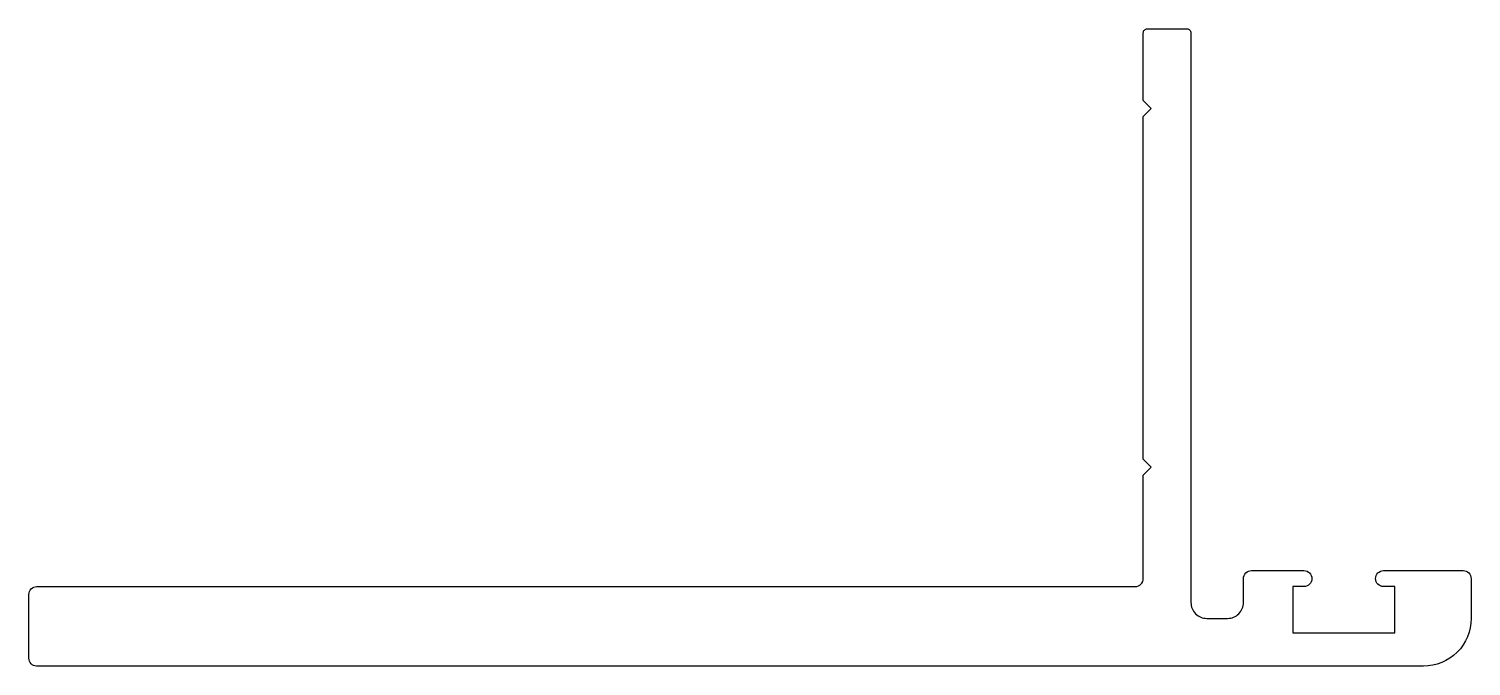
# Model space of a CAD drawing. Extents: x 191.2 to 281.8, y 282.7 to 322.8.
import ezdxf

# ---------------------------------------------------------------- set-up
doc = ezdxf.new("R2010")
doc.units = 0
doc.layers.get('0').update_dxf_attribs({"linetype": 'CONTINUOUS'})

msp = doc.modelspace()

# ---------------------------------------------------------------- linework, layer by layer
msp.add_lwpolyline([(271.336, 288.711, -1), (271.336, 287.711), (270.636, 287.711), (270.636, 284.811), (277.036, 284.811), (277.036, 287.711), (276.336, 287.711, -1), (276.336, 288.711), (281.336, 288.711, -0.414214), (281.836, 288.211), (281.836, 285.711, -0.414214), (278.836, 282.711), (191.72, 282.711, -0.402118), (191.241, 283.21), (191.241, 287.211, -0.414214), (191.741, 287.711), (260.741, 287.711, 0.414214), (261.241, 288.211), (261.241, 294.711), (261.741, 295.211), (261.241, 295.711), (261.241, 317.253), (261.741, 317.753), (261.241, 318.253), (261.241, 322.503, -0.414214), (261.491, 322.753), (263.986, 322.753, -0.414214), (264.236, 322.503), (264.236, 286.711, 0.414214), (265.236, 285.711), (266.536, 285.711, 0.414214), (267.536, 286.711), (267.536, 288.211, -0.414214), (268.036, 288.711)], format="xyb", close=True)

doc.saveas('drawing.dxf')
